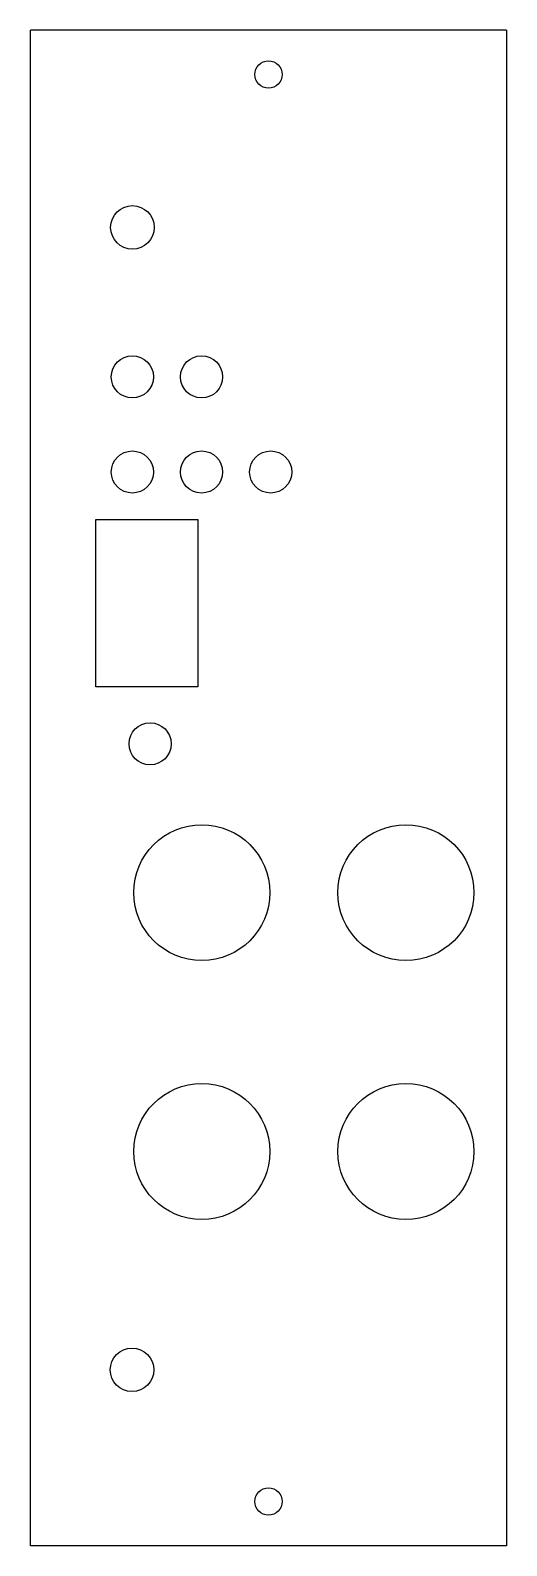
# Model space of a CAD drawing. Extents: x 140 to 176, y -150 to -38.
import ezdxf

# ---------------------------------------------------------------- set-up
doc = ezdxf.new("R2010")
doc.units = 0
doc.layers.add('BLACK', color=7, linetype='CONTINUOUS')

msp = doc.modelspace()

# ---------------------------------------------------------------- linework, layer by layer
at = {"layer": 'BLACK', "linetype": 'CONTINUOUS'}
for p, q in [((175.5, -38.5), (140.5, -38.5)), ((140.5, -150), (140.5, -38.5)), ((175.5, -38.5), (175.5, -150)), ((145.3, -74.5), (152.8, -74.5)), ((145.3, -86.8), (145.3, -74.5)), ((152.8, -74.5), (152.8, -86.8)), ((152.8, -86.8), (145.3, -86.8)), ((175.5, -150), (140.5, -150))]:
    msp.add_line(p, q, dxfattribs=at)
at = {"layer": 'BLACK'}
for centre, radius in [((158, -41.75), 1), ((148, -53), 1.6), ((148, -64), 1.55), ((153.08, -64), 1.55), ((148, -71), 1.55), ((153.08, -71), 1.55), ((158.16, -71), 1.55), ((149.3, -91), 1.55), ((153.1, -101.95), 5), ((168.1, -101.95), 5), ((153.1, -121), 5), ((168.1, -121), 5), ((147.97, -137.06), 1.6), ((158, -146.75), 1)]:
    msp.add_circle(centre, radius, dxfattribs=at)

doc.saveas('drawing.dxf')
